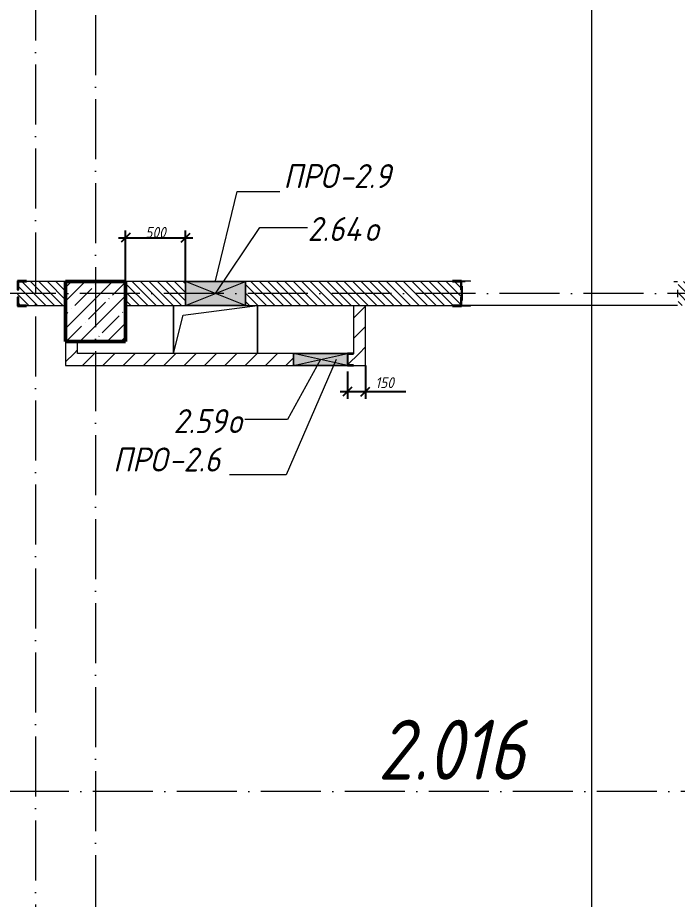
# Model space of a CAD drawing. Header units: millimetres. Extents: x -401725 to 250493, y 305116 to 802890.
# Drawn here: x 41191 to 46691, y 379936 to 387285 of the extents above; entities that cross this region are included whole.
import ezdxf

# ---------------------------------------------------------------- set-up
doc = ezdxf.new("R2010")
doc.units = ezdxf.units.MM
doc.linetypes.add('50_200_ШТРИХ_1Т_ш5_п1_п1_', pattern=[700, 500, -100, 0, -100])
for name, color, linetype, lineweight in [('A-____-____-DIMS', 7, 'Continuous', 9), ('A-DETL-GENF-OTLN', 7, 'Continuous', 9), ('A-FLOR-____-OTLN', 7, 'Continuous', 9), ('A-GENM-____-IDEN', 7, 'Continuous', 9), ('A-GENM-____-MCUT', 7, 'Continuous', 25), ('A-GENM-____-OTLN', 7, 'Continuous', 9), ('A-GENM-____-OTLN-1', 7, 'Continuous', 25), ('A-GLAZ-____-IDEN', 7, 'Continuous', 9), ('A-GLAZ-____-OTLN', 7, 'Continuous', 9), ('A-WALL-____-MCUT', 7, 'Continuous', 13), ('A-WALL-____-PATT-1', 7, 'Continuous', 9), ('A-WALL-FNSH-MCUT-1', 7, 'Continuous', 9), ('I-WALL-____-OTLN', 7, 'Continuous', 9), ('S-COLS-____-MCUT', 7, 'Continuous', 50), ('S-COLS-____-OTLN', 7, 'Continuous', 9), ('S-GRID-____-OTLN-1', 7, '50_200_ШТРИХ_1Т_ш5_п1_п1_', 9), ('Марки помещений', 7, 'Continuous', 9)]:
    doc.layers.add(name, color=color, linetype=linetype, lineweight=lineweight)
doc.layers.add('G-____-____-SYMB-1', color=9, linetype='Continuous', lineweight=9, true_color=0x808080)
doc.styles.add('ISOCPEUR_I_11', font='isocpeui.ttf', dxfattribs={"width": 0.9, "height": 200})
doc.styles.add('ISOCPEUR_I_2', font='isocpeui.ttf', dxfattribs={"width": 0.85, "height": 2.3})
doc.styles.add('ISOCPEUR_I_7', font='isocpeui.ttf', dxfattribs={"width": 0.9, "height": 90})
doc.dimstyles.new('ISO-1_8_0_9К_СРЕДНИЙ_Кладочные_1', dxfattribs={"dimscale": 304.8, "dimtxt": 89.638306, "dimasz": 0.246063, "dimexe": 0.19685, "dimexo": 0, "dimgap": 0, "dimtad": 1, "dimdec": 3, "dimrnd": 0.001, "dimdsep": 46, "dimtxsty": 'ISOCPEUR_I_7', "dimblk1": 'OBLIQUE', "dimblk2": 'OBLIQUE', "dimsah": 1, "dimcen": 0.09, "dimdle": 0.19685, "dimazin": 0, "dimtfac": 1, "dimtdec": 4, "dimtix": 1, "dimtmove": 0, "dimatfit": 3, "dimfxl": 1, "dimtvp": 1, "dimtolj": 1, "dimtzin": 0, "dimarcsym": 2})
doc.dimstyles.new('ISO-1_8_0_9К_СРЕДНИЙ_Кладочные_2', dxfattribs={"dimscale": 304.8, "dimtxt": 89.638306, "dimasz": 0.246063, "dimexe": 0.19685, "dimexo": 0, "dimgap": 0, "dimtad": 1, "dimdec": 3, "dimrnd": 0.001, "dimdsep": 46, "dimtxsty": 'ISOCPEUR_I_7', "dimblk1": 'OBLIQUE', "dimblk2": 'OBLIQUE', "dimsah": 1, "dimcen": 0.09, "dimdle": 0.19685, "dimazin": 0, "dimtfac": 1, "dimtdec": 4, "dimtix": 1, "dimtmove": 1, "dimatfit": 3, "dimfxl": 1, "dimtvp": 1, "dimtolj": 1, "dimtzin": 0, "dimarcsym": 2})
pattern_1 = [(135, (-15659.08, 321904.697), (-35.35534, -35.35534), [])]
pattern_2 = [(45, (-15659.08, 321904.7), (-84.85281, 84.85281), [])]

# ---------------------------------------------------------------- blocks, each defined once
blk = doc.blocks.new('BSC_Колонна _Прямоугольная - 500х500-V62-АР1_План отверстий 2 этажа в осях 1-64_Ю-ЯЯ')
at = {"layer": 'S-COLS-____-OTLN'}
h = blk.add_hatch(dxfattribs=at)
h.set_pattern_fill('FP_73', color=256, style=0, pattern_type=2)
h.set_pattern_definition([(45, (-57500, -62931.04), (-114.04925, 114.04925), []), (45, (-57385.95, -62931.04), (-114.04925, 114.04925), [201.613, -40.323, 3.353, -36.97])])
h.paths.add_polyline_path([(-250, -250), (250, -250), (250, 250), (-250, 250)], flags=0)
at = {"layer": 'S-COLS-____-MCUT'}
for p, q in [((250, 250), (-250, 250)), ((-250, 250), (-250, -250)), ((250, -250), (250, 250)), ((-250, -250), (250, -250))]:
    blk.add_line(p, q, dxfattribs=at)
blk = doc.blocks.new('АР_Перемычка - АР_Перемычка-28444941-АР1_План отверстий 2 этажа в осях 1-64_Ю-ЯЯ')
at = {"layer": 'A-GENM-____-OTLN'}
blk.add_line((-400, -100), (-392, -100), dxfattribs=at)
blk = doc.blocks.new('154_Стойка_СКБ_Уголок - СМ-2480_200-28346303-АР1_План отверстий 2 этажа в осях 1-64_Ю-ЯЯ')
at = {"layer": 'A-GENM-____-MCUT'}
for p, q in [((125, 156), (125, 81)), ((200, 156), (125, 156)), ((131, 81), (131, 150)), ((131, 150), (200, 150)), ((200, 150), (200, 156)), ((125, 81), (131, 81)), ((131, 19), (125, 19)), ((125, 19), (125, -56)), ((131, -50), (131, 19)), ((125, -56), (200, -56)), ((200, -50), (131, -50)), ((200, -56), (200, -50))]:
    blk.add_line(p, q, dxfattribs=at)
blk = doc.blocks.new('Стойка_Влож_Полоса боковая - Полоса-V150-АР1_План отверстий 2 этажа в осях 1-64_Ю-ЯЯ')
at = {"layer": 'A-GENM-____-OTLN'}
for p, q in [((-5, 60), (0, 60)), ((-5, -60), (-5, 60)), ((0, 31), (0, -31)), ((0, -60), (-5, -60))]:
    blk.add_line(p, q, dxfattribs=at)
blk = doc.blocks.new('Стойка_Влож_Уголок_Опорный - Уголок-28213941-АР1_План отверстий 2 этажа в осях 1-64_Ю-ЯЯ')
at = {"layer": 'A-GENM-____-OTLN'}
for p, q in [((-212, -6), (-212, 0)), ((0, 0), (0, -6)), ((-212, -75), (-212, -6)), ((-212, -6), (-206, -6)), ((-6, -6), (0, -6)), ((0, -6), (0, -75)), ((-212, -75), (-206, -75)), ((-6, -75), (0, -75))]:
    blk.add_line(p, q, dxfattribs=at)
blk = doc.blocks.new('AR_Отверстие прямоугольное _в плите_ - AR_Отверстие прямоугольное _в плите_-V178-АР1_План отверстий 2 этажа в осях 1-64_Ю-ЯЯ')
at = {"layer": 'A-GENM-____-OTLN'}
for p, q in [((-350, 200), (-350, -200)), ((-270, 120), (350, 200)), ((350, -200), (350, 200)), ((-350, -200), (-270, 120))]:
    blk.add_line(p, q, dxfattribs=at)
blk = doc.blocks.new('AR_Отверстие прямоугольное _в стене_ - AR_Отверстие прямоугольное _в стене__ОВ-36819370-АР1_План отверстий 2 этажа в осях 1-64_Ю-ЯЯ')
at = {"layer": 'A-GLAZ-____-OTLN'}
blk.add_hatch(color=256, dxfattribs=at).paths.add_polyline_path([(250, 100), (-250, 100), (-250, -100), (250, -100)], flags=0)
at = {"layer": 'A-DETL-GENF-OTLN'}
for p, q in [((-250, -100), (-250, 100)), ((-250, 100), (250, 100)), ((250, 100), (-250, -100)), ((-250, 100), (250, -100)), ((250, 100), (-250, 100)), ((-250, 100), (-250, -100)), ((250, 100), (250, -100)), ((250, -100), (250, 100)), ((250, -100), (-250, -100)), ((-250, -100), (250, -100))]:
    blk.add_line(p, q, dxfattribs=at)
blk = doc.blocks.new('AR_Отверстие прямоугольное _в стене_ - AR_Отверстие прямоугольное _в стене__ОВ-36815583-АР1_План отверстий 2 этажа в осях 1-64_Ю-ЯЯ')
at = {"layer": 'A-GLAZ-____-OTLN'}
blk.add_hatch(color=256, dxfattribs=at).paths.add_polyline_path([(-225, 50), (-225, -50), (225, -50), (225, 50)], flags=0)
at = {"layer": 'A-DETL-GENF-OTLN'}
for p, q in [((-225, 50), (225, 50)), ((225, 50), (-225, -50)), ((-225, 50), (225, -50)), ((225, 50), (-225, 50)), ((225, 50), (225, -50)), ((225, -50), (225, 50)), ((225, -50), (-225, -50)), ((-225, -50), (225, -50))]:
    blk.add_line(p, q, dxfattribs=at)
blk = doc.blocks.new('154_Фахверк_СКБ_Швеллер - Тип_100_3960_зеркало-36793856-АР1_План отверстий 2 этажа в осях 1-64_Ю-ЯЯ')
at = {"layer": 'A-GENM-____-MCUT'}
for p, q in [((175, 50), (125, 50)), ((125, 50), (125, -50)), ((128, 47), (175, 47)), ((128, -47), (128, 47)), ((175, 47), (175, 50)), ((125, -50), (175, -50)), ((175, -47), (128, -47)), ((175, -50), (175, -47))]:
    blk.add_line(p, q, dxfattribs=at)
blk = doc.blocks.new('_Oblique')
at = {"color": 0, "linetype": 'ByBlock', "lineweight": -2}
blk.add_line((-0.5, -0.5), (0.5, 0.5), dxfattribs=at)
blk = doc.blocks.new('*D8930')
at = {"layer": 'A-____-____-DIMS', "color": 0, "lineweight": -2, "transparency": 16777216}
for p, q in [((42030.9, 385449.9), (42650.9, 385449.9)), ((42090.9, 385085.7), (42090.9, 385509.9)), ((42590.9, 385091.7), (42590.9, 385509.9))]:
    blk.add_line(p, q, dxfattribs=at)
at = {"layer": 'Defpoints', "color": 0, "transparency": 16777216}
for p in [(42590.9, 385449.9), (42090.9, 385085.7), (42590.9, 385091.7)]:
    blk.add_point(p, dxfattribs=at)
at = {"layer": 'A-____-____-DIMS', "color": 0, "lineweight": -2, "transparency": 16777216, "xscale": 75, "yscale": 75, "zscale": 75, "rotation": 180}
blk.add_blockref('_Oblique', (42090.9, 385449.9), dxfattribs=at)
at = {"layer": 'A-____-____-DIMS', "color": 0, "lineweight": -2, "transparency": 16777216, "xscale": 75, "yscale": 75, "zscale": 75}
blk.add_blockref('_Oblique', (42590.9, 385449.9), dxfattribs=at)
at = {"layer": 'A-____-____-DIMS', "color": 0, "transparency": 16777216, "insert": (42340.9, 385494.9), "char_height": 90, "width": 409.578, "attachment_point": 5, "style": 'ISOCPEUR_I_7'}
blk.add_mtext('\\A1;500', dxfattribs=at)
blk = doc.blocks.new('*D8936')
at = {"layer": 'A-____-____-DIMS', "color": 0, "lineweight": -2, "transparency": 16777216}
for p, q in [((44090.9, 384385.7), (44090.9, 384107.4)), ((43940.9, 384335.7), (43940.9, 384107.4)), ((43880.9, 384167.4), (44090.9, 384167.4)), ((44090.9, 384167.4), (44427.2, 384167.4))]:
    blk.add_line(p, q, dxfattribs=at)
at = {"layer": 'Defpoints', "color": 0, "transparency": 16777216}
for p in [(44090.9, 384385.7), (43940.9, 384335.7), (44090.9, 384167.4)]:
    blk.add_point(p, dxfattribs=at)
at = {"layer": 'A-____-____-DIMS', "color": 0, "lineweight": -2, "transparency": 16777216, "xscale": 75, "yscale": 75, "zscale": 75, "rotation": 180}
blk.add_blockref('_Oblique', (43940.9, 384167.4), dxfattribs=at)
at = {"layer": 'A-____-____-DIMS', "color": 0, "lineweight": -2, "transparency": 16777216, "xscale": 75, "yscale": 75, "zscale": 75}
blk.add_blockref('_Oblique', (44090.9, 384167.4), dxfattribs=at)
at = {"layer": 'A-____-____-DIMS', "color": 0, "transparency": 16777216, "insert": (44173, 384287.4), "char_height": 90, "width": 368.207, "attachment_point": 1, "line_spacing_factor": 1.149209, "style": 'ISOCPEUR_I_7'}
blk.add_mtext('\\A1;150', dxfattribs=at)

msp = doc.modelspace()

# ---------------------------------------------------------------- hatches: boundary and pattern name
at = {"layer": 'A-WALL-____-PATT-1'}
h = msp.add_hatch(dxfattribs=at)
h.set_pattern_fill('FP_6', color=256, style=0, pattern_type=2)
h.set_pattern_definition(pattern_1)
h.paths.add_polyline_path([(41196.9187, 384885.7392), (41590.9187, 384885.7392), (41590.9187, 385085.7392), (41196.9187, 385085.7392), (41196.9187, 385016.7392), (41190.9187, 385016.7392), (41190.9187, 384954.7392), (41196.9187, 384954.7392), (41196.9187, 384925.7392)], flags=0)
h.paths.add_polyline_path([(39090.9187, 384885.7392), (39484.9187, 384885.7392), (39484.9187, 384954.7392), (39490.9187, 384954.7392), (39490.9187, 385016.7392), (39484.9187, 385016.7392), (39484.9187, 385085.7392), (39090.9187, 385085.7392)], flags=0)
h = msp.add_hatch(dxfattribs=at)
h.set_pattern_fill('FP_6', color=256, style=0, pattern_type=2)
h.set_pattern_definition(pattern_1)
h.paths.add_polyline_path([(47590.9187, 384885.7392), (47590.9187, 385085.7392), (46696.9187, 385085.7392), (46696.9187, 385016.7392), (46690.9187, 385016.7392), (46690.9187, 384954.7392), (46696.9187, 384954.7392), (46696.9187, 384885.7392), (46896.9187, 384885.7392)], flags=0)
h.paths.add_polyline_path([(44815.9187, 384885.7392), (44884.9187, 384885.7392), (44884.9187, 384954.7392), (44890.9187, 384954.7392), (44890.9187, 385016.7392), (44884.9187, 385016.7392), (44884.9187, 385085.7392), (43090.9187, 385085.7392), (43090.9187, 384885.7392), (44420.7603, 384885.7392)], flags=0)
h.paths.add_polyline_path([(42090.9187, 384885.7392), (42590.9187, 384885.7392), (42590.9187, 385085.7392), (42090.9187, 385085.7392)], flags=0)
h = msp.add_hatch(dxfattribs=at)
h.set_pattern_fill('FP_4', color=256, style=0, pattern_type=2)
h.set_pattern_definition(pattern_2)
h.paths.add_polyline_path([(43990.9187, 384485.7392), (44090.9187, 384485.7392), (44090.9187, 384885.7392), (43990.9187, 384885.7392)], flags=0)
h = msp.add_hatch(dxfattribs=at)
h.set_pattern_fill('FP_4', color=256, style=0, pattern_type=2)
h.set_pattern_definition(pattern_2)
h.paths.add_polyline_path([(41690.9187, 384485.7392), (41690.9187, 384585.7392), (41590.9187, 384585.7392), (41590.9187, 384485.7392)], flags=0)
h = msp.add_hatch(dxfattribs=at)
h.set_pattern_fill('FP_4', color=256, style=0, pattern_type=2)
h.set_pattern_definition(pattern_2)
h.paths.add_polyline_path([(43490.9187, 384385.7392), (43490.9187, 384485.7392), (41590.9187, 384485.7392), (41590.9187, 384385.7392), (42653.2596, 384385.7392)], flags=0)
h.paths.add_polyline_path([(44090.9187, 384385.7392), (44090.9187, 384485.7392), (43990.9187, 384485.7392), (43990.9187, 384482.7392), (43943.9187, 384482.7392), (43943.9187, 384388.7392), (43990.9187, 384388.7392), (43990.9187, 384385.7392)], flags=0)

# ---------------------------------------------------------------- linework, layer by layer
at = {"layer": 'A-FLOR-____-OTLN'}
for p, q in [((42490.9187, 384485.7392), (42490.9187, 384885.7392)), ((43190.9187, 384885.7392), (43190.9187, 384485.7392))]:
    msp.add_line(p, q, dxfattribs=at)
at = {"layer": 'A-GENM-____-IDEN'}
for p, q in [((42840.9187, 385091.7392), (43021.2979, 385836.706)), ((43021.2979, 385836.706), (43377.0254, 385836.706)), ((43845.2564, 384435.7392), (43429.9734, 383474.3756)), ((43429.9734, 383474.3756), (42957.1499, 383474.3756))]:
    msp.add_line(p, q, dxfattribs=at)
at = {"layer": 'A-GLAZ-____-IDEN'}
for p, q in [((42840.9187, 384985.7392), (43209.2061, 385535.206)), ((43209.2061, 385535.206), (43608.3812, 385535.206)), ((43715.9187, 384435.7392), (43439.9118, 383934.0859)), ((43439.9118, 383934.0859), (43086.1038, 383934.0859))]:
    msp.add_line(p, q, dxfattribs=at)
at = {"layer": 'A-WALL-____-MCUT'}
for p, q in [((41590.9187, 385085.7392), (41265.9187, 385085.7392)), ((42590.9187, 385085.7392), (42090.9187, 385085.7392)), ((44815.9187, 385085.7392), (43090.9187, 385085.7392)), ((46690.9187, 385016.7392), (46690.9187, 384954.7392)), ((41265.9187, 384885.7392), (41590.9187, 384885.7392)), ((42090.9187, 384885.7392), (42590.9187, 384885.7392)), ((43090.9187, 384885.7392), (44815.9187, 384885.7392))]:
    msp.add_line(p, q, dxfattribs=at)
at = {"layer": 'A-WALL-FNSH-MCUT-1'}
for p, q in [((43990.9187, 384885.7392), (43990.9187, 384485.7392)), ((44090.9187, 384385.7392), (44090.9187, 384885.7392)), ((41590.9187, 384585.7392), (41590.9187, 384385.7392)), ((41690.9187, 384485.7392), (41690.9187, 384585.7392)), ((43490.9187, 384485.7392), (41690.9187, 384485.7392)), ((41590.9187, 384385.7392), (43490.9187, 384385.7392)), ((43990.9187, 384385.7392), (44090.9187, 384385.7392))]:
    msp.add_line(p, q, dxfattribs=at)
at = {"layer": 'G-____-____-SYMB-1'}
msp.add_line((45975.2274, 408574.3641), (45975.2274, 374688.9792), dxfattribs=at)
at = {"layer": 'I-WALL-____-OTLN'}
for p, q in [((44890.9187, 385085.7392), (44920.9187, 385085.7392)), ((46660.9187, 385085.7392), (46690.9187, 385085.7392)), ((46690.9187, 384885.7392), (44890.9187, 384885.7392))]:
    msp.add_line(p, q, dxfattribs=at)
at = {"layer": 'S-GRID-____-OTLN-1'}
for p, q in [((41340.9187, 412797.5486), (41340.9187, 374796.285)), ((41840.9187, 412509.2909), (41840.9187, 374937.4037)), ((88415.3253, 384985.7392), (-20327.8515, 384985.7392)), ((59820.9592, 380835.7392), (-20327.8515, 380835.7392))]:
    msp.add_line(p, q, dxfattribs=at)

# ---------------------------------------------------------------- block references
at = {"layer": 'A-GENM-____-OTLN'}
for name, p, rotation in [('Стойка_Влож_Уголок_Опорный - Уголок-28213941-АР1_План отверстий 2 этажа в осях 1-64_Ю-ЯЯ', (44890.9187, 385091.7392), 89.99999999999955), ('Стойка_Влож_Полоса боковая - Полоса-V150-АР1_План отверстий 2 этажа в осях 1-64_Ю-ЯЯ', (44890.9187, 384985.7392), 180)]:
    msp.add_blockref(name, p, dxfattribs=dict(at, rotation=rotation))
for name, p in [('AR_Отверстие прямоугольное _в плите_ - AR_Отверстие прямоугольное _в плите_-V178-АР1_План отверстий 2 этажа в осях 1-64_Ю-ЯЯ', (42840.9187, 384685.7392)), ('АР_Перемычка - АР_Перемычка-28444941-АР1_План отверстий 2 этажа в осях 1-64_Ю-ЯЯ', (44890.9187, 384985.7392))]:
    msp.add_blockref(name, p, dxfattribs=at)
at = {"layer": 'A-GENM-____-OTLN-1'}
for name, p in [('154_Стойка_СКБ_Уголок - СМ-2480_200-28346303-АР1_План отверстий 2 этажа в осях 1-64_Ю-ЯЯ', (41065.9187, 384935.7392)), ('154_Фахверк_СКБ_Швеллер - Тип_100_3960_зеркало-36793856-АР1_План отверстий 2 этажа в осях 1-64_Ю-ЯЯ', (43815.9187, 384435.7392))]:
    msp.add_blockref(name, p, dxfattribs=at)
at = {"layer": 'A-GENM-____-OTLN-1', "rotation": 180}
msp.add_blockref('154_Стойка_СКБ_Уголок - СМ-2480_200-28346303-АР1_План отверстий 2 этажа в осях 1-64_Ю-ЯЯ', (45015.9187, 385035.7392), dxfattribs=at)
at = {"layer": 'A-GLAZ-____-OTLN', "rotation": 180}
for name, p in [('AR_Отверстие прямоугольное _в стене_ - AR_Отверстие прямоугольное _в стене__ОВ-36819370-АР1_План отверстий 2 этажа в осях 1-64_Ю-ЯЯ', (42840.9187, 384985.7392)), ('AR_Отверстие прямоугольное _в стене_ - AR_Отверстие прямоугольное _в стене__ОВ-36815583-АР1_План отверстий 2 этажа в осях 1-64_Ю-ЯЯ', (43715.9187, 384435.7392))]:
    msp.add_blockref(name, p, dxfattribs=at)
at = {"layer": 'S-COLS-____-OTLN'}
msp.add_blockref('BSC_Колонна _Прямоугольная - 500х500-V62-АР1_План отверстий 2 этажа в осях 1-64_Ю-ЯЯ', (41840.9187, 384835.7392), dxfattribs=at)

# ---------------------------------------------------------------- texts
at = {"layer": 'A-GENM-____-IDEN', "char_height": 200, "attachment_point": 1, "style": 'ISOCPEUR_I_11'}
for s, insert, width in [('ПРО', (43406.6187, 386063.8221), 562.784625), ('-2.9', (43870.9625, 386063.8221), 548.35425), ('ПРО', (41986.7433, 383701.4917), 562.784625), ('-2.6', (42451.087, 383701.4917), 548.35425)]:
    msp.add_mtext(s, dxfattribs=dict(at, insert=insert, width=width))
at = {"layer": 'A-GLAZ-____-IDEN', "char_height": 200, "attachment_point": 1, "style": 'ISOCPEUR_I_11'}
for s, insert, width in [('2.64', (43608.3812, 385622.8205), 577.215), ('\\fISOCPEUR|b0|i1|c204|p34|;\\W.9;о', (44084.6312, 385622.8205), 158.734125), ('2.59', (42490.6492, 384021.7005), 548.35425), ('\\fISOCPEUR|b0|i1|c204|p34|;\\W.9;о', (42943.0867, 384021.7005), 158.734125)]:
    msp.add_mtext(s, dxfattribs=dict(at, insert=insert, width=width))
at = {"layer": 'Марки помещений', "insert": (44193.9495, 381432.8256), "char_height": 500, "width": 737.5525, "attachment_point": 1, "style": 'ISOCPEUR_I_2'}
msp.add_mtext('2.016', dxfattribs=at)

# ---------------------------------------------------------------- dimensions: what is measured, and where the dimension line sits
at = {"layer": 'A-____-____-DIMS'}
dim = msp.add_linear_dim(base=(42590.9187, 385449.9279), p1=(42090.9187, 385085.7392), p2=(42590.9187, 385091.7392), dimstyle='ISO-1_8_0_9К_СРЕДНИЙ_Кладочные_2', override={"dimpost": '<>', "dimfxl": 500.035999}, dxfattribs=at)
dim.commit()
dim.dimension.update_dxf_attribs({"geometry": '*D8930', "text_midpoint": (42340.9187, 385494.9279)})
dim = msp.add_linear_dim(base=(44090.9187, 384167.3523), p1=(43940.9187, 384335.7392), p2=(44090.9187, 384385.7392), dimstyle='ISO-1_8_0_9К_СРЕДНИЙ_Кладочные_1', override={"dimpost": '<>', "dimfxl": 158.113883}, dxfattribs=at)
dim.commit()
dim.dimension.update_dxf_attribs({"geometry": '*D8936', "text_midpoint": (44357.0992, 384167.3523), "dimtype": 160})

doc.saveas('drawing.dxf')
